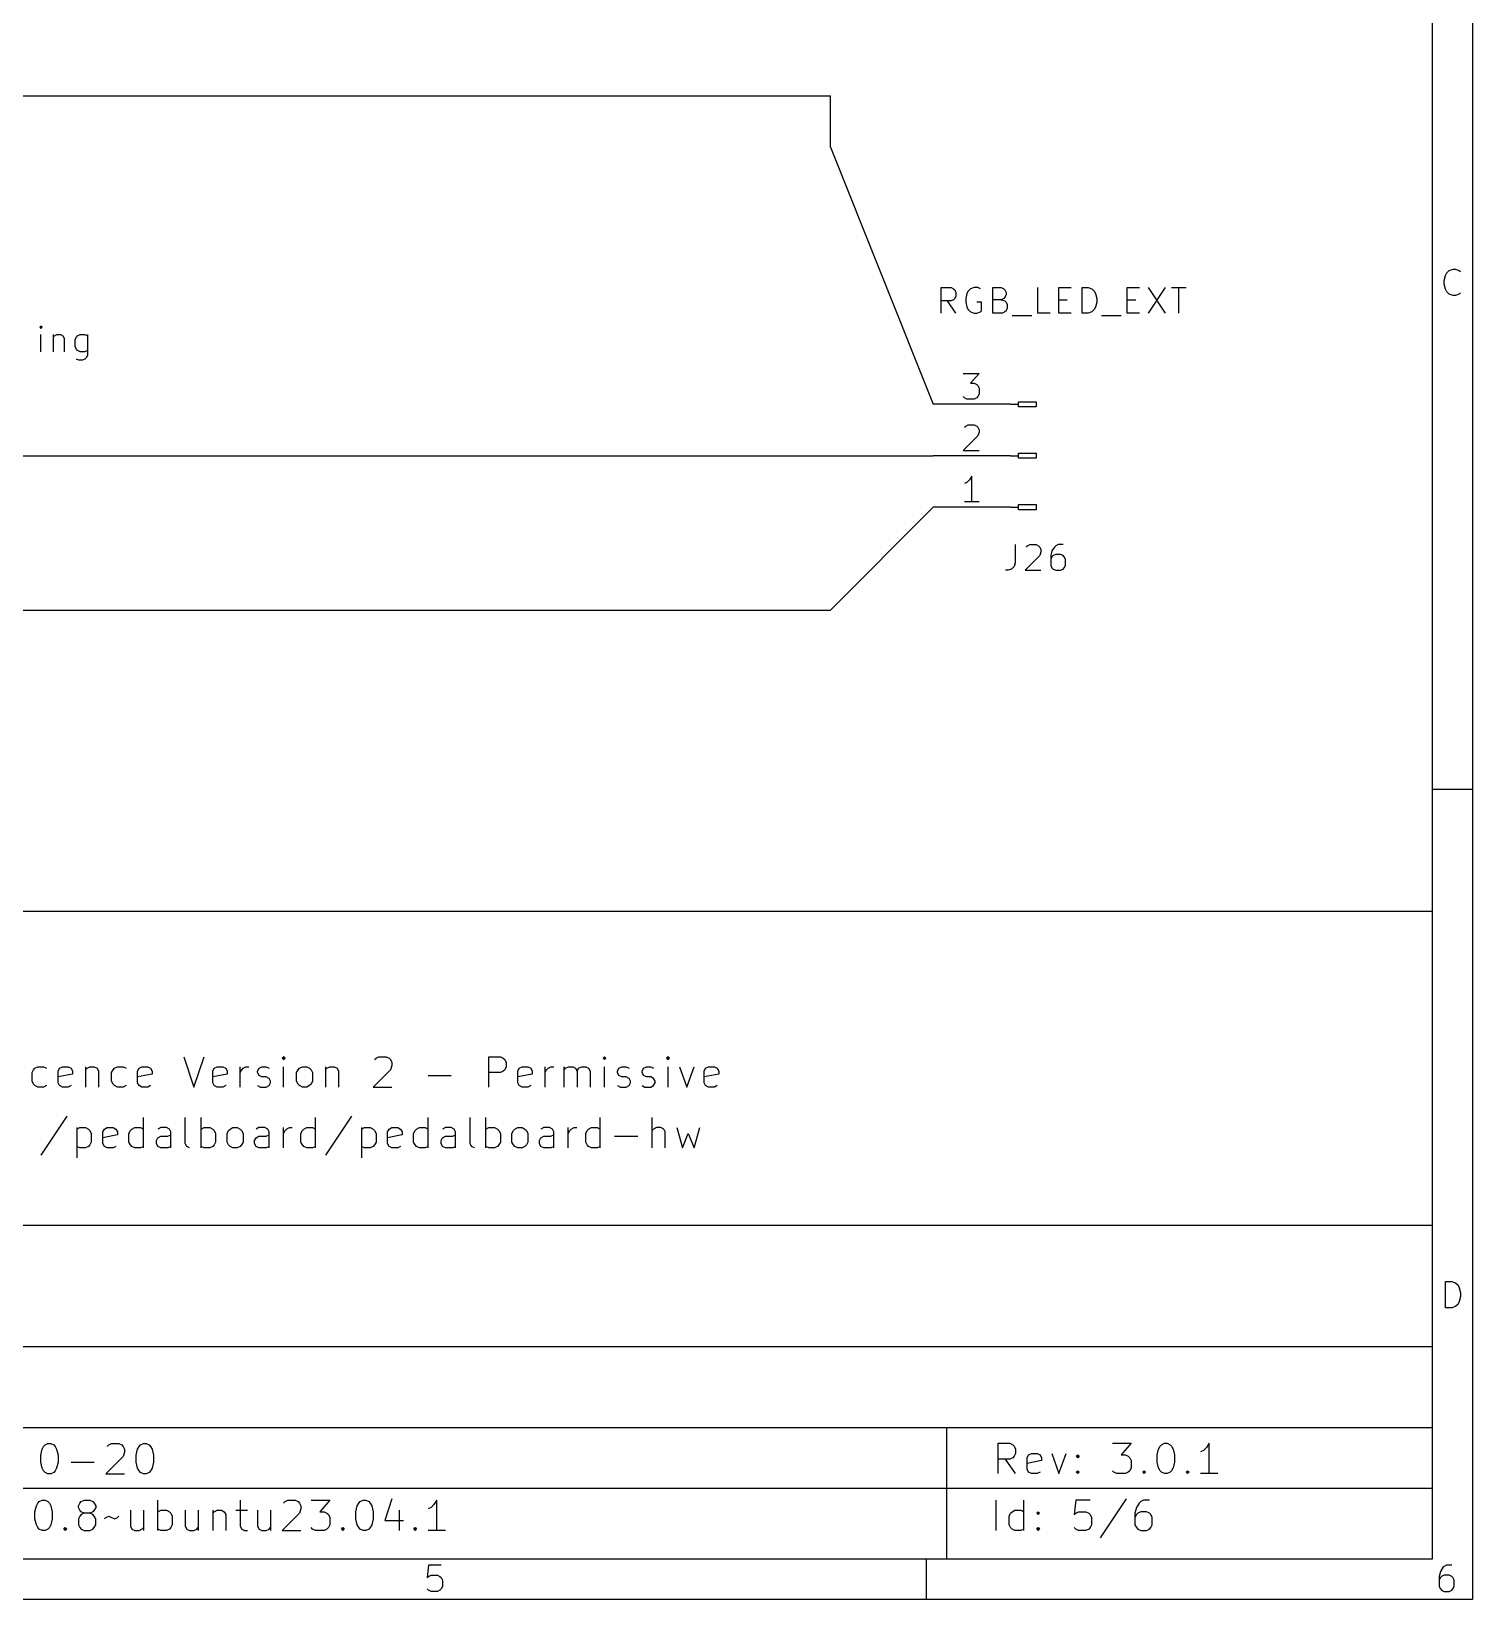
# Model space of a CAD drawing. Extents: x 0.4 to 11.3, y -7.9 to -0.4.
# Drawn here: x 8.495 to 11.299, y -7.874 to -4.825 of the extents above; entities that cross this region are included whole.
import ezdxf

# ---------------------------------------------------------------- set-up
doc = ezdxf.new("R2010")
doc.units = 0
doc.header["$MEASUREMENT"] = 0
for name, color, linetype in [('CYAN2', 4, 'CONTINUOUS'), ('GREEN3', 91, 'CONTINUOUS'), ('RED2', 1, 'CONTINUOUS'), ('RED3', 11, 'CONTINUOUS')]:
    doc.layers.add(name, color=color, linetype=linetype)

msp = doc.modelspace()

# ---------------------------------------------------------------- linework, layer by layer
at = {"layer": 'CYAN2', "linetype": 'CONTINUOUS'}
for p, q in [((10.2655, -5.3728), (10.2655, -5.3228)), ((10.2655, -5.3228), (10.2845, -5.3228)), ((10.2845, -5.3228), (10.2893, -5.32519)), ((10.2893, -5.32519), (10.2917, -5.32757)), ((10.2917, -5.32757), (10.294, -5.33233)), ((10.294, -5.33233), (10.294, -5.33947)), ((10.3155, -5.33471), (10.3131, -5.34423)), ((10.3179, -5.32995), (10.3155, -5.33471)), ((10.3226, -5.32519), (10.3179, -5.32995)), ((10.3298, -5.3228), (10.3226, -5.32519)), ((10.3369, -5.3228), (10.3298, -5.3228)), ((10.3417, -5.32519), (10.3369, -5.3228)), ((10.3655, -5.3728), (10.3655, -5.3228)), ((10.3655, -5.3228), (10.3821, -5.3228)), ((10.3821, -5.3228), (10.3869, -5.32519)), ((10.3869, -5.32519), (10.3893, -5.32757)), ((10.3893, -5.32757), (10.3917, -5.33233)), ((10.3917, -5.33233), (10.3917, -5.33709)), ((10.4536, -5.3728), (10.4536, -5.3228)), ((10.494, -5.3728), (10.494, -5.3228)), ((10.494, -5.3228), (10.5179, -5.3228)), ((10.5393, -5.3728), (10.5393, -5.3228)), ((10.5393, -5.3228), (10.5512, -5.3228)), ((10.5512, -5.3228), (10.5583, -5.32519)), ((10.5583, -5.32519), (10.5631, -5.32995)), ((10.5631, -5.32995), (10.5655, -5.33471)), ((10.5655, -5.33471), (10.5679, -5.34423)), ((10.6274, -5.3728), (10.6274, -5.3228)), ((10.6274, -5.3228), (10.6512, -5.3228)), ((10.6679, -5.3228), (10.7012, -5.3728)), ((10.7012, -5.3228), (10.6679, -5.3728)), ((10.7131, -5.3228), (10.7417, -5.3228)), ((10.7274, -5.3728), (10.7274, -5.3228)), ((10.2845, -5.349), (10.2655, -5.349)), ((10.294, -5.3728), (10.2774, -5.349)), ((10.2893, -5.34661), (10.2845, -5.349)), ((10.2917, -5.34423), (10.2893, -5.34661)), ((10.294, -5.33947), (10.2917, -5.34423)), ((10.3131, -5.34423), (10.3131, -5.35137)), ((10.3131, -5.35137), (10.3155, -5.3609)), ((10.3155, -5.3609), (10.3179, -5.36566)), ((10.3179, -5.36566), (10.3226, -5.37043)), ((10.344, -5.35137), (10.3345, -5.35137)), ((10.344, -5.36804), (10.344, -5.35137)), ((10.3821, -5.34661), (10.3655, -5.34661)), ((10.3869, -5.34423), (10.3821, -5.34661)), ((10.3821, -5.34661), (10.3893, -5.349)), ((10.3893, -5.34185), (10.3869, -5.34423)), ((10.3917, -5.33709), (10.3893, -5.34185)), ((10.3893, -5.349), (10.3917, -5.35137)), ((10.3917, -5.35137), (10.394, -5.35614)), ((10.394, -5.36328), (10.3917, -5.36804)), ((10.394, -5.35614), (10.394, -5.36328)), ((10.494, -5.34661), (10.5107, -5.34661)), ((10.5631, -5.36566), (10.5583, -5.37043)), ((10.5655, -5.3609), (10.5631, -5.36566)), ((10.5679, -5.35137), (10.5655, -5.3609)), ((10.5679, -5.34423), (10.5679, -5.35137)), ((10.6274, -5.34661), (10.644, -5.34661)), ((10.3226, -5.37043), (10.3298, -5.3728)), ((10.3298, -5.3728), (10.3345, -5.3728)), ((10.3345, -5.3728), (10.3417, -5.37043)), ((10.3417, -5.37043), (10.344, -5.36804)), ((10.3845, -5.3728), (10.3655, -5.3728)), ((10.3893, -5.37043), (10.3845, -5.3728)), ((10.3917, -5.36804), (10.3893, -5.37043)), ((10.4036, -5.37757), (10.4417, -5.37757)), ((10.4774, -5.3728), (10.4536, -5.3728)), ((10.5179, -5.3728), (10.494, -5.3728)), ((10.5512, -5.3728), (10.5393, -5.3728)), ((10.5583, -5.37043), (10.5512, -5.3728)), ((10.5774, -5.37757), (10.6155, -5.37757)), ((10.6512, -5.3728), (10.6274, -5.3728)), ((8.5139, -5.3978), (8.51152, -5.40019)), ((8.51152, -5.40019), (8.5139, -5.40257)), ((8.51628, -5.40019), (8.5139, -5.3978)), ((8.5139, -5.3978), (8.5139, -5.40257)), ((8.5139, -5.40257), (8.51628, -5.40019)), ((8.5139, -5.4478), (8.5139, -5.41447)), ((8.53771, -5.41447), (8.53771, -5.4478)), ((8.53771, -5.41923), (8.54009, -5.41685)), ((8.54009, -5.41685), (8.54485, -5.41447)), ((8.54485, -5.41447), (8.552, -5.41447)), ((8.552, -5.41447), (8.55676, -5.41685)), ((8.55676, -5.41685), (8.55914, -5.42161)), ((8.55914, -5.42161), (8.55914, -5.4478)), ((8.58057, -5.424), (8.58294, -5.41923)), ((8.58057, -5.43828), (8.58057, -5.424)), ((8.58294, -5.41923), (8.58533, -5.41685)), ((8.58533, -5.41685), (8.59009, -5.41447)), ((8.59009, -5.41447), (8.59961, -5.41447)), ((8.59961, -5.41447), (8.60437, -5.41685)), ((8.60437, -5.41447), (8.60437, -5.45495)), ((8.58294, -5.44304), (8.58057, -5.43828)), ((8.58533, -5.44543), (8.58294, -5.44304)), ((8.59009, -5.4478), (8.58533, -5.44543)), ((8.59961, -5.4478), (8.59009, -5.4478)), ((8.60437, -5.44543), (8.59961, -5.4478)), ((8.60437, -5.45495), (8.60199, -5.45971)), ((8.58771, -5.46447), (8.58294, -5.46209)), ((8.59485, -5.46447), (8.58771, -5.46447)), ((8.59961, -5.46209), (8.59485, -5.46447)), ((8.60199, -5.45971), (8.59961, -5.46209)), ((10.4095, -5.8228), (10.4095, -5.85852)), ((10.4333, -5.82519), (10.4381, -5.8228)), ((10.4381, -5.8228), (10.45, -5.8228)), ((10.45, -5.8228), (10.4548, -5.82519)), ((10.4929, -5.8228), (10.4881, -5.82519)), ((10.5024, -5.8228), (10.4929, -5.8228)), ((10.4571, -5.84423), (10.4286, -5.8728)), ((10.431, -5.82757), (10.4333, -5.82519)), ((10.4548, -5.82519), (10.4571, -5.82757)), ((10.4571, -5.82757), (10.4595, -5.83233)), ((10.4595, -5.83709), (10.4571, -5.84423)), ((10.4595, -5.83233), (10.4595, -5.83709)), ((10.4809, -5.83471), (10.4786, -5.84423)), ((10.4786, -5.84423), (10.4786, -5.86328)), ((10.4809, -5.84661), (10.4786, -5.85137)), ((10.4857, -5.82757), (10.4809, -5.83471)), ((10.4833, -5.84423), (10.4809, -5.84661)), ((10.4881, -5.84185), (10.4833, -5.84423)), ((10.4881, -5.82519), (10.4857, -5.82757)), ((10.4976, -5.84185), (10.4881, -5.84185)), ((10.5024, -5.84423), (10.4976, -5.84185)), ((10.5048, -5.84661), (10.5024, -5.84423)), ((10.5071, -5.85137), (10.5048, -5.84661)), ((10.5071, -5.86328), (10.5071, -5.85137)), ((10.3952, -5.8728), (10.3905, -5.8728)), ((10.4024, -5.87043), (10.3952, -5.8728)), ((10.4071, -5.86566), (10.4024, -5.87043)), ((10.4095, -5.85852), (10.4071, -5.86566)), ((10.4286, -5.8728), (10.4595, -5.8728)), ((10.4786, -5.86328), (10.4809, -5.86804)), ((10.4809, -5.86804), (10.4833, -5.87043)), ((10.4833, -5.87043), (10.4881, -5.8728)), ((10.4881, -5.8728), (10.4976, -5.8728)), ((10.4976, -5.8728), (10.5024, -5.87043)), ((10.5024, -5.87043), (10.5048, -5.86804)), ((10.5048, -5.86804), (10.5071, -5.86328))]:
    msp.add_line(p, q, dxfattribs=at)
at = {"layer": 'GREEN3', "linetype": 'CONTINUOUS'}
for p, q in [((8.15, -4.95), (10.05, -4.95)), ((10.05, -5.05), (10.05, -4.95)), ((10.05, -5.05), (10.25, -5.55)), ((8.05, -5.65), (10.25, -5.65)), ((10.05, -5.95), (10.25, -5.75)), ((8.15, -5.95), (10.05, -5.95))]:
    msp.add_line(p, q, dxfattribs=at)
at = {"layer": 'RED2', "linetype": 'CONTINUOUS'}
for p, q in [((11.2993, -0.3937), (11.2993, -7.8743)), ((11.2206, -0.47244), (11.2206, -7.79556)), ((11.2441, -5.30909), (11.2465, -5.29934)), ((11.2465, -5.29934), (11.249, -5.29446)), ((11.249, -5.29446), (11.2538, -5.28959)), ((11.2538, -5.28959), (11.2611, -5.28715)), ((11.2611, -5.28715), (11.266, -5.28715)), ((11.266, -5.28715), (11.2733, -5.28959)), ((11.2733, -5.28959), (11.2758, -5.29203)), ((11.2441, -5.3164), (11.2441, -5.30909)), ((11.2465, -5.32615), (11.2441, -5.3164)), ((11.249, -5.33102), (11.2465, -5.32615)), ((11.2538, -5.3359), (11.249, -5.33102)), ((11.2611, -5.33833), (11.2538, -5.3359)), ((11.2733, -5.3359), (11.266, -5.33833)), ((11.2758, -5.33346), (11.2733, -5.3359)), ((11.266, -5.33833), (11.2611, -5.33833)), ((10.4, -5.55), (10.25, -5.55)), ((10.4, -5.55), (10.416, -5.55)), ((10.416, -5.555), (10.416, -5.545)), ((10.416, -5.545), (10.45, -5.545)), ((10.45, -5.545), (10.45, -5.555)), ((10.45, -5.555), (10.416, -5.555)), ((10.4, -5.65), (10.25, -5.65)), ((10.4, -5.65), (10.416, -5.65)), ((10.416, -5.655), (10.416, -5.645)), ((10.416, -5.645), (10.45, -5.645)), ((10.45, -5.655), (10.416, -5.655)), ((10.45, -5.645), (10.45, -5.655)), ((10.4, -5.75), (10.25, -5.75)), ((10.4, -5.75), (10.416, -5.75)), ((10.416, -5.755), (10.416, -5.745)), ((10.416, -5.745), (10.45, -5.745)), ((10.45, -5.755), (10.416, -5.755)), ((10.45, -5.745), (10.45, -5.755)), ((11.2993, -6.29921), (11.2206, -6.29921)), ((6.96859, -6.53572), (11.2206, -6.53572)), ((11.2206, -6.53572), (11.2206, -7.79556)), ((8.79192, -6.81863), (8.81161, -6.87769)), ((8.81161, -6.87769), (8.83129, -6.81863)), ((8.98596, -6.81863), (8.98315, -6.82144)), ((8.98315, -6.82144), (8.98596, -6.82426)), ((8.98877, -6.82144), (8.98596, -6.81863)), ((8.98596, -6.81863), (8.98596, -6.82426)), ((8.98596, -6.82426), (8.98877, -6.82144)), ((9.16313, -6.82426), (9.16594, -6.82144)), ((9.16594, -6.82144), (9.17156, -6.81863)), ((9.17156, -6.81863), (9.18562, -6.81863)), ((9.18562, -6.81863), (9.19125, -6.82144)), ((9.19125, -6.82144), (9.19406, -6.82426)), ((9.19406, -6.82426), (9.19687, -6.82988)), ((9.19687, -6.82988), (9.19687, -6.83551)), ((9.38529, -6.87769), (9.38529, -6.81863)), ((9.38529, -6.81863), (9.40778, -6.81863)), ((9.40778, -6.81863), (9.41341, -6.82144)), ((9.41341, -6.82144), (9.41622, -6.82426)), ((9.41622, -6.82426), (9.41903, -6.82988)), ((9.41903, -6.82988), (9.41903, -6.83832)), ((9.61026, -6.81863), (9.60745, -6.82144)), ((9.60745, -6.82144), (9.61026, -6.82426)), ((9.61307, -6.82144), (9.61026, -6.81863)), ((9.61026, -6.81863), (9.61026, -6.82426)), ((9.61026, -6.82426), (9.61307, -6.82144)), ((9.734, -6.81863), (9.73119, -6.82144)), ((9.73119, -6.82144), (9.734, -6.82426)), ((9.73681, -6.82144), (9.734, -6.81863)), ((9.734, -6.81863), (9.734, -6.82426)), ((9.734, -6.82426), (9.73681, -6.82144)), ((8.49665, -6.84957), (8.49946, -6.84394)), ((8.49665, -6.86644), (8.49665, -6.84957)), ((8.49946, -6.84394), (8.50227, -6.84113)), ((8.50227, -6.84113), (8.5079, -6.83832)), ((8.5079, -6.83832), (8.51915, -6.83832)), ((8.51915, -6.83832), (8.52477, -6.84113)), ((8.54727, -6.84676), (8.55008, -6.84113)), ((8.54727, -6.86925), (8.54727, -6.84676)), ((8.57539, -6.85238), (8.54727, -6.858)), ((8.55008, -6.84113), (8.5557, -6.83832)), ((8.5557, -6.83832), (8.56695, -6.83832)), ((8.56695, -6.83832), (8.57257, -6.84113)), ((8.57257, -6.84113), (8.57539, -6.84676)), ((8.57539, -6.84676), (8.57539, -6.85238)), ((8.6007, -6.83832), (8.6007, -6.87769)), ((8.6007, -6.84394), (8.60351, -6.84113)), ((8.60351, -6.84113), (8.60913, -6.83832)), ((8.60913, -6.83832), (8.61757, -6.83832)), ((8.61757, -6.83832), (8.62319, -6.84113)), ((8.62319, -6.84113), (8.62601, -6.84676)), ((8.62601, -6.84676), (8.62601, -6.87769)), ((8.65131, -6.84957), (8.65413, -6.84394)), ((8.65131, -6.86644), (8.65131, -6.84957)), ((8.65413, -6.84394), (8.65694, -6.84113)), ((8.65694, -6.84113), (8.66256, -6.83832)), ((8.66256, -6.83832), (8.67381, -6.83832)), ((8.67381, -6.83832), (8.67944, -6.84113)), ((8.70193, -6.84676), (8.70474, -6.84113)), ((8.70193, -6.86925), (8.70193, -6.84676)), ((8.73006, -6.85238), (8.70193, -6.858)), ((8.70474, -6.84113), (8.71037, -6.83832)), ((8.71037, -6.83832), (8.72162, -6.83832)), ((8.72162, -6.83832), (8.72724, -6.84113)), ((8.72724, -6.84113), (8.73006, -6.84676)), ((8.73006, -6.84676), (8.73006, -6.85238)), ((8.84817, -6.84676), (8.85098, -6.84113)), ((8.84817, -6.86925), (8.84817, -6.84676)), ((8.87629, -6.85238), (8.84817, -6.858)), ((8.85098, -6.84113), (8.8566, -6.83832)), ((8.8566, -6.83832), (8.86785, -6.83832)), ((8.86785, -6.83832), (8.87347, -6.84113)), ((8.87347, -6.84113), (8.87629, -6.84676)), ((8.87629, -6.84676), (8.87629, -6.85238)), ((8.90159, -6.87769), (8.90159, -6.83832)), ((8.90159, -6.84957), (8.90441, -6.84394)), ((8.90441, -6.84394), (8.90722, -6.84113)), ((8.90722, -6.84113), (8.91284, -6.83832)), ((8.91284, -6.83832), (8.91847, -6.83832)), ((8.93534, -6.84676), (8.93815, -6.84113)), ((8.93534, -6.84957), (8.93534, -6.84676)), ((8.93815, -6.85519), (8.93534, -6.84957)), ((8.93815, -6.84113), (8.94378, -6.83832)), ((8.94378, -6.858), (8.93815, -6.85519)), ((8.94378, -6.83832), (8.95221, -6.83832)), ((8.95221, -6.858), (8.94378, -6.858)), ((8.95221, -6.83832), (8.95784, -6.84113)), ((8.95784, -6.86081), (8.95221, -6.858)), ((8.96065, -6.86644), (8.95784, -6.86081)), ((8.98596, -6.87769), (8.98596, -6.83832)), ((9.01127, -6.84957), (9.01408, -6.84394)), ((9.01127, -6.86644), (9.01127, -6.84957)), ((9.01408, -6.84394), (9.01689, -6.84113)), ((9.01689, -6.84113), (9.02252, -6.83832)), ((9.02252, -6.83832), (9.03096, -6.83832)), ((9.03096, -6.83832), (9.03658, -6.84113)), ((9.03658, -6.84113), (9.03939, -6.84394)), ((9.03939, -6.84394), (9.0422, -6.84957)), ((9.0422, -6.84957), (9.0422, -6.86644)), ((9.06751, -6.83832), (9.06751, -6.87769)), ((9.06751, -6.84394), (9.07032, -6.84113)), ((9.07032, -6.84113), (9.07595, -6.83832)), ((9.07595, -6.83832), (9.08439, -6.83832)), ((9.08439, -6.83832), (9.09001, -6.84113)), ((9.09001, -6.84113), (9.09282, -6.84676)), ((9.09282, -6.84676), (9.09282, -6.87769)), ((9.19406, -6.84394), (9.16031, -6.87769)), ((9.19687, -6.83551), (9.19406, -6.84394)), ((9.26718, -6.85519), (9.31217, -6.85519)), ((9.40778, -6.84957), (9.38529, -6.84957)), ((9.41341, -6.84676), (9.40778, -6.84957)), ((9.41622, -6.84394), (9.41341, -6.84676)), ((9.41903, -6.83832), (9.41622, -6.84394)), ((9.44153, -6.84676), (9.44434, -6.84113)), ((9.44153, -6.86925), (9.44153, -6.84676)), ((9.46965, -6.85238), (9.44153, -6.858)), ((9.44434, -6.84113), (9.44997, -6.83832)), ((9.44997, -6.83832), (9.46122, -6.83832)), ((9.46122, -6.83832), (9.46684, -6.84113)), ((9.46684, -6.84113), (9.46965, -6.84676)), ((9.46965, -6.84676), (9.46965, -6.85238)), ((9.49496, -6.87769), (9.49496, -6.83832)), ((9.49496, -6.84957), (9.49777, -6.84394)), ((9.49777, -6.84394), (9.50059, -6.84113)), ((9.50059, -6.84113), (9.50621, -6.83832)), ((9.50621, -6.83832), (9.51183, -6.83832)), ((9.53152, -6.87769), (9.53152, -6.83832)), ((9.53152, -6.84394), (9.53433, -6.84113)), ((9.53433, -6.84113), (9.53996, -6.83832)), ((9.53996, -6.83832), (9.54839, -6.83832)), ((9.54839, -6.83832), (9.55402, -6.84113)), ((9.55402, -6.84113), (9.55683, -6.84676)), ((9.55683, -6.84676), (9.55964, -6.84113)), ((9.55683, -6.84676), (9.55683, -6.87769)), ((9.55964, -6.84113), (9.56526, -6.83832)), ((9.56526, -6.83832), (9.5737, -6.83832)), ((9.5737, -6.83832), (9.57933, -6.84113)), ((9.57933, -6.84113), (9.58214, -6.84676)), ((9.58214, -6.84676), (9.58214, -6.87769)), ((9.61026, -6.87769), (9.61026, -6.83832)), ((9.63557, -6.84676), (9.63838, -6.84113)), ((9.63557, -6.84957), (9.63557, -6.84676)), ((9.63838, -6.85519), (9.63557, -6.84957)), ((9.63838, -6.84113), (9.64401, -6.83832)), ((9.64401, -6.858), (9.63838, -6.85519)), ((9.64401, -6.83832), (9.65244, -6.83832)), ((9.65244, -6.858), (9.64401, -6.858)), ((9.65244, -6.83832), (9.65807, -6.84113)), ((9.65807, -6.86081), (9.65244, -6.858)), ((9.66088, -6.86644), (9.65807, -6.86081)), ((9.68338, -6.84676), (9.68619, -6.84113)), ((9.68338, -6.84957), (9.68338, -6.84676)), ((9.68619, -6.85519), (9.68338, -6.84957)), ((9.68619, -6.84113), (9.69181, -6.83832)), ((9.69181, -6.858), (9.68619, -6.85519)), ((9.69181, -6.83832), (9.70025, -6.83832)), ((9.70025, -6.858), (9.69181, -6.858)), ((9.70025, -6.83832), (9.70587, -6.84113)), ((9.70587, -6.86081), (9.70025, -6.858)), ((9.70869, -6.86644), (9.70587, -6.86081)), ((9.734, -6.87769), (9.734, -6.83832)), ((9.75649, -6.83832), (9.77056, -6.87769)), ((9.77056, -6.87769), (9.78461, -6.83832)), ((9.8043, -6.84676), (9.80711, -6.84113)), ((9.8043, -6.86925), (9.8043, -6.84676)), ((9.83243, -6.85238), (9.8043, -6.858)), ((9.80711, -6.84113), (9.81274, -6.83832)), ((9.81274, -6.83832), (9.82399, -6.83832)), ((9.82399, -6.83832), (9.82961, -6.84113)), ((9.82961, -6.84113), (9.83243, -6.84676)), ((9.83243, -6.84676), (9.83243, -6.85238)), ((8.49946, -6.87206), (8.49665, -6.86644)), ((8.50227, -6.87488), (8.49946, -6.87206)), ((8.5079, -6.87769), (8.50227, -6.87488)), ((8.51915, -6.87769), (8.5079, -6.87769)), ((8.52477, -6.87488), (8.51915, -6.87769)), ((8.55008, -6.87488), (8.54727, -6.86925)), ((8.5557, -6.87769), (8.55008, -6.87488)), ((8.56695, -6.87769), (8.5557, -6.87769)), ((8.57257, -6.87488), (8.56695, -6.87769)), ((8.65413, -6.87206), (8.65131, -6.86644)), ((8.65694, -6.87488), (8.65413, -6.87206)), ((8.66256, -6.87769), (8.65694, -6.87488)), ((8.67381, -6.87769), (8.66256, -6.87769)), ((8.67944, -6.87488), (8.67381, -6.87769)), ((8.70474, -6.87488), (8.70193, -6.86925)), ((8.71037, -6.87769), (8.70474, -6.87488)), ((8.72162, -6.87769), (8.71037, -6.87769)), ((8.72724, -6.87488), (8.72162, -6.87769)), ((8.85098, -6.87488), (8.84817, -6.86925)), ((8.8566, -6.87769), (8.85098, -6.87488)), ((8.86785, -6.87769), (8.8566, -6.87769)), ((8.87347, -6.87488), (8.86785, -6.87769)), ((8.93534, -6.87488), (8.94096, -6.87769)), ((8.94096, -6.87769), (8.95221, -6.87769)), ((8.95221, -6.87769), (8.95784, -6.87488)), ((8.95784, -6.87488), (8.96065, -6.86925)), ((8.96065, -6.86925), (8.96065, -6.86644)), ((9.01408, -6.87206), (9.01127, -6.86644)), ((9.01689, -6.87488), (9.01408, -6.87206)), ((9.02252, -6.87769), (9.01689, -6.87488)), ((9.03096, -6.87769), (9.02252, -6.87769)), ((9.03658, -6.87488), (9.03096, -6.87769)), ((9.03939, -6.87206), (9.03658, -6.87488)), ((9.0422, -6.86644), (9.03939, -6.87206)), ((9.16031, -6.87769), (9.19687, -6.87769)), ((9.44434, -6.87488), (9.44153, -6.86925)), ((9.44997, -6.87769), (9.44434, -6.87488)), ((9.46122, -6.87769), (9.44997, -6.87769)), ((9.46684, -6.87488), (9.46122, -6.87769)), ((9.63557, -6.87488), (9.64119, -6.87769)), ((9.64119, -6.87769), (9.65244, -6.87769)), ((9.65244, -6.87769), (9.65807, -6.87488)), ((9.65807, -6.87488), (9.66088, -6.86925)), ((9.66088, -6.86925), (9.66088, -6.86644)), ((9.68338, -6.87488), (9.689, -6.87769)), ((9.689, -6.87769), (9.70025, -6.87769)), ((9.70025, -6.87769), (9.70587, -6.87488)), ((9.70587, -6.87488), (9.70869, -6.86925)), ((9.70869, -6.86925), (9.70869, -6.86644)), ((9.80711, -6.87488), (9.8043, -6.86925)), ((9.81274, -6.87769), (9.80711, -6.87488)), ((9.82399, -6.87769), (9.81274, -6.87769)), ((9.82961, -6.87488), (9.82399, -6.87769)), ((8.56413, -6.93393), (8.51351, -7.00986)), ((8.71317, -6.9958), (8.71317, -6.93674)), ((8.79472, -6.98736), (8.79472, -6.93674)), ((8.82565, -6.9958), (8.82565, -6.93674)), ((9.04781, -6.9958), (9.04781, -6.93674)), ((9.11811, -6.93393), (9.06749, -7.00986)), ((9.26715, -6.9958), (9.26715, -6.93674)), ((9.3487, -6.98736), (9.3487, -6.93674)), ((9.37963, -6.9958), (9.37963, -6.93674)), ((9.60179, -6.9958), (9.60179, -6.93674)), ((9.70302, -6.9958), (9.70302, -6.93674)), ((8.58381, -6.95643), (8.58381, -7.01548)), ((8.58381, -6.95924), (8.58944, -6.95643)), ((8.58944, -6.95643), (8.60069, -6.95643)), ((8.60069, -6.95643), (8.60631, -6.95924)), ((8.60631, -6.95924), (8.60912, -6.96205)), ((8.60912, -6.96205), (8.61193, -6.96768)), ((8.61193, -6.96768), (8.61193, -6.98455)), ((8.63443, -6.96487), (8.63724, -6.95924)), ((8.63443, -6.98736), (8.63443, -6.96487)), ((8.66255, -6.97049), (8.63443, -6.97611)), ((8.63724, -6.95924), (8.64287, -6.95643)), ((8.64287, -6.95643), (8.65411, -6.95643)), ((8.65411, -6.95643), (8.65974, -6.95924)), ((8.65974, -6.95924), (8.66255, -6.96487)), ((8.66255, -6.96487), (8.66255, -6.97049)), ((8.68505, -6.96768), (8.68786, -6.96205)), ((8.68505, -6.98455), (8.68505, -6.96768)), ((8.68786, -6.96205), (8.69067, -6.95924)), ((8.69067, -6.95924), (8.6963, -6.95643)), ((8.6963, -6.95643), (8.70754, -6.95643)), ((8.70754, -6.95643), (8.71317, -6.95924)), ((8.73848, -6.98174), (8.74129, -6.97611)), ((8.73848, -6.98736), (8.73848, -6.98174)), ((8.74691, -6.95643), (8.74129, -6.95924)), ((8.74129, -6.97611), (8.74691, -6.9733)), ((8.75816, -6.95643), (8.74691, -6.95643)), ((8.74691, -6.9733), (8.76097, -6.9733)), ((8.76378, -6.95924), (8.75816, -6.95643)), ((8.76097, -6.9733), (8.7666, -6.97049)), ((8.7666, -6.96487), (8.76378, -6.95924)), ((8.7666, -6.9958), (8.7666, -6.96487)), ((8.82565, -6.95924), (8.83128, -6.95643)), ((8.83128, -6.95643), (8.84252, -6.95643)), ((8.84252, -6.95643), (8.84815, -6.95924)), ((8.84815, -6.95924), (8.85096, -6.96205)), ((8.85096, -6.96205), (8.85377, -6.96768)), ((8.85377, -6.96768), (8.85377, -6.98455)), ((8.87627, -6.96768), (8.87908, -6.96205)), ((8.87627, -6.98455), (8.87627, -6.96768)), ((8.87908, -6.96205), (8.88189, -6.95924)), ((8.88189, -6.95924), (8.88752, -6.95643)), ((8.88752, -6.95643), (8.89595, -6.95643)), ((8.89595, -6.95643), (8.90157, -6.95924)), ((8.90157, -6.95924), (8.90439, -6.96205)), ((8.90439, -6.96205), (8.9072, -6.96768)), ((8.9072, -6.96768), (8.9072, -6.98455)), ((8.9297, -6.98174), (8.93251, -6.97611)), ((8.9297, -6.98736), (8.9297, -6.98174)), ((8.93813, -6.95643), (8.93251, -6.95924)), ((8.93251, -6.97611), (8.93813, -6.9733)), ((8.94938, -6.95643), (8.93813, -6.95643)), ((8.93813, -6.9733), (8.95219, -6.9733)), ((8.955, -6.95924), (8.94938, -6.95643)), ((8.95219, -6.9733), (8.95782, -6.97049)), ((8.95782, -6.96487), (8.955, -6.95924)), ((8.95782, -6.9958), (8.95782, -6.96487)), ((8.98594, -6.9958), (8.98594, -6.95643)), ((8.98594, -6.96768), (8.98875, -6.96205)), ((8.98875, -6.96205), (8.99156, -6.95924)), ((8.99156, -6.95924), (8.99719, -6.95643)), ((8.99719, -6.95643), (9.00281, -6.95643)), ((9.01969, -6.96768), (9.0225, -6.96205)), ((9.01969, -6.98455), (9.01969, -6.96768)), ((9.0225, -6.96205), (9.02531, -6.95924)), ((9.02531, -6.95924), (9.03093, -6.95643)), ((9.03093, -6.95643), (9.04218, -6.95643)), ((9.04218, -6.95643), (9.04781, -6.95924)), ((9.13779, -6.95643), (9.13779, -7.01548)), ((9.13779, -6.95924), (9.14342, -6.95643)), ((9.14342, -6.95643), (9.15467, -6.95643)), ((9.15467, -6.95643), (9.16029, -6.95924)), ((9.16029, -6.95924), (9.1631, -6.96205)), ((9.1631, -6.96205), (9.16591, -6.96768)), ((9.16591, -6.96768), (9.16591, -6.98455)), ((9.18841, -6.96487), (9.19122, -6.95924)), ((9.18841, -6.98736), (9.18841, -6.96487)), ((9.21653, -6.97049), (9.18841, -6.97611)), ((9.19122, -6.95924), (9.19685, -6.95643)), ((9.19685, -6.95643), (9.20809, -6.95643)), ((9.20809, -6.95643), (9.21372, -6.95924)), ((9.21372, -6.95924), (9.21653, -6.96487)), ((9.21653, -6.96487), (9.21653, -6.97049)), ((9.23903, -6.96768), (9.24184, -6.96205)), ((9.23903, -6.98455), (9.23903, -6.96768)), ((9.24184, -6.96205), (9.24465, -6.95924)), ((9.24465, -6.95924), (9.25028, -6.95643)), ((9.25028, -6.95643), (9.26152, -6.95643)), ((9.26152, -6.95643), (9.26715, -6.95924)), ((9.29246, -6.98174), (9.29527, -6.97611)), ((9.29246, -6.98736), (9.29246, -6.98174)), ((9.30089, -6.95643), (9.29527, -6.95924)), ((9.29527, -6.97611), (9.30089, -6.9733)), ((9.31214, -6.95643), (9.30089, -6.95643)), ((9.30089, -6.9733), (9.31495, -6.9733)), ((9.31776, -6.95924), (9.31214, -6.95643)), ((9.31495, -6.9733), (9.32058, -6.97049)), ((9.32058, -6.96487), (9.31776, -6.95924)), ((9.32058, -6.9958), (9.32058, -6.96487)), ((9.37963, -6.95924), (9.38526, -6.95643)), ((9.38526, -6.95643), (9.3965, -6.95643)), ((9.3965, -6.95643), (9.40213, -6.95924)), ((9.40213, -6.95924), (9.40494, -6.96205)), ((9.40494, -6.96205), (9.40775, -6.96768)), ((9.40775, -6.96768), (9.40775, -6.98455)), ((9.43025, -6.96768), (9.43306, -6.96205)), ((9.43025, -6.98455), (9.43025, -6.96768)), ((9.43306, -6.96205), (9.43587, -6.95924)), ((9.43587, -6.95924), (9.4415, -6.95643)), ((9.4415, -6.95643), (9.44993, -6.95643)), ((9.44993, -6.95643), (9.45556, -6.95924)), ((9.45556, -6.95924), (9.45837, -6.96205)), ((9.45837, -6.96205), (9.46118, -6.96768)), ((9.46118, -6.96768), (9.46118, -6.98455)), ((9.48368, -6.98174), (9.48649, -6.97611)), ((9.48368, -6.98736), (9.48368, -6.98174)), ((9.49211, -6.95643), (9.48649, -6.95924)), ((9.48649, -6.97611), (9.49211, -6.9733)), ((9.50336, -6.95643), (9.49211, -6.95643)), ((9.49211, -6.9733), (9.50617, -6.9733)), ((9.50898, -6.95924), (9.50336, -6.95643)), ((9.50617, -6.9733), (9.5118, -6.97049)), ((9.5118, -6.96487), (9.50898, -6.95924)), ((9.5118, -6.9958), (9.5118, -6.96487)), ((9.53992, -6.9958), (9.53992, -6.95643)), ((9.53992, -6.96768), (9.54273, -6.96205)), ((9.54273, -6.96205), (9.54554, -6.95924)), ((9.54554, -6.95924), (9.55117, -6.95643)), ((9.55117, -6.95643), (9.55679, -6.95643)), ((9.57367, -6.96768), (9.57648, -6.96205)), ((9.57367, -6.98455), (9.57367, -6.96768)), ((9.57648, -6.96205), (9.57929, -6.95924)), ((9.57929, -6.95924), (9.58491, -6.95643)), ((9.58491, -6.95643), (9.59616, -6.95643)), ((9.59616, -6.95643), (9.60179, -6.95924)), ((9.62991, -6.9733), (9.6749, -6.9733)), ((9.70583, -6.95924), (9.70302, -6.96205)), ((9.71146, -6.95643), (9.70583, -6.95924)), ((9.71989, -6.95643), (9.71146, -6.95643)), ((9.72552, -6.95924), (9.71989, -6.95643)), ((9.72833, -6.96487), (9.72552, -6.95924)), ((9.72833, -6.9958), (9.72833, -6.96487)), ((9.75082, -6.95643), (9.76207, -6.9958)), ((9.76207, -6.9958), (9.77332, -6.96768)), ((9.77332, -6.96768), (9.78457, -6.9958)), ((9.78457, -6.9958), (9.79582, -6.95643)), ((8.58944, -6.9958), (8.58381, -6.99299)), ((8.60069, -6.9958), (8.58944, -6.9958)), ((8.60631, -6.99299), (8.60069, -6.9958)), ((8.60912, -6.99017), (8.60631, -6.99299)), ((8.61193, -6.98455), (8.60912, -6.99017)), ((8.63724, -6.99299), (8.63443, -6.98736)), ((8.64287, -6.9958), (8.63724, -6.99299)), ((8.65411, -6.9958), (8.64287, -6.9958)), ((8.65974, -6.99299), (8.65411, -6.9958)), ((8.68786, -6.99017), (8.68505, -6.98455)), ((8.69067, -6.99299), (8.68786, -6.99017)), ((8.6963, -6.9958), (8.69067, -6.99299)), ((8.70754, -6.9958), (8.6963, -6.9958)), ((8.71317, -6.99299), (8.70754, -6.9958)), ((8.74129, -6.99299), (8.73848, -6.98736)), ((8.74691, -6.9958), (8.74129, -6.99299)), ((8.76097, -6.9958), (8.74691, -6.9958)), ((8.7666, -6.99299), (8.76097, -6.9958)), ((8.79753, -6.99299), (8.79472, -6.98736)), ((8.80315, -6.9958), (8.79753, -6.99299)), ((8.83128, -6.9958), (8.82565, -6.99299)), ((8.84252, -6.9958), (8.83128, -6.9958)), ((8.84815, -6.99299), (8.84252, -6.9958)), ((8.85096, -6.99017), (8.84815, -6.99299)), ((8.85377, -6.98455), (8.85096, -6.99017)), ((8.87908, -6.99017), (8.87627, -6.98455)), ((8.88189, -6.99299), (8.87908, -6.99017)), ((8.88752, -6.9958), (8.88189, -6.99299)), ((8.89595, -6.9958), (8.88752, -6.9958)), ((8.90157, -6.99299), (8.89595, -6.9958)), ((8.90439, -6.99017), (8.90157, -6.99299)), ((8.9072, -6.98455), (8.90439, -6.99017)), ((8.93251, -6.99299), (8.9297, -6.98736)), ((8.93813, -6.9958), (8.93251, -6.99299)), ((8.95219, -6.9958), (8.93813, -6.9958)), ((8.95782, -6.99299), (8.95219, -6.9958)), ((9.0225, -6.99017), (9.01969, -6.98455)), ((9.02531, -6.99299), (9.0225, -6.99017)), ((9.03093, -6.9958), (9.02531, -6.99299)), ((9.04218, -6.9958), (9.03093, -6.9958)), ((9.04781, -6.99299), (9.04218, -6.9958)), ((9.14342, -6.9958), (9.13779, -6.99299)), ((9.15467, -6.9958), (9.14342, -6.9958)), ((9.16029, -6.99299), (9.15467, -6.9958)), ((9.1631, -6.99017), (9.16029, -6.99299)), ((9.16591, -6.98455), (9.1631, -6.99017)), ((9.19122, -6.99299), (9.18841, -6.98736)), ((9.19685, -6.9958), (9.19122, -6.99299)), ((9.20809, -6.9958), (9.19685, -6.9958)), ((9.21372, -6.99299), (9.20809, -6.9958)), ((9.24184, -6.99017), (9.23903, -6.98455)), ((9.24465, -6.99299), (9.24184, -6.99017)), ((9.25028, -6.9958), (9.24465, -6.99299)), ((9.26152, -6.9958), (9.25028, -6.9958)), ((9.26715, -6.99299), (9.26152, -6.9958)), ((9.29527, -6.99299), (9.29246, -6.98736)), ((9.30089, -6.9958), (9.29527, -6.99299)), ((9.31495, -6.9958), (9.30089, -6.9958)), ((9.32058, -6.99299), (9.31495, -6.9958)), ((9.35151, -6.99299), (9.3487, -6.98736)), ((9.35713, -6.9958), (9.35151, -6.99299)), ((9.38526, -6.9958), (9.37963, -6.99299)), ((9.3965, -6.9958), (9.38526, -6.9958)), ((9.40213, -6.99299), (9.3965, -6.9958)), ((9.40494, -6.99017), (9.40213, -6.99299)), ((9.40775, -6.98455), (9.40494, -6.99017)), ((9.43306, -6.99017), (9.43025, -6.98455)), ((9.43587, -6.99299), (9.43306, -6.99017)), ((9.4415, -6.9958), (9.43587, -6.99299)), ((9.44993, -6.9958), (9.4415, -6.9958)), ((9.45556, -6.99299), (9.44993, -6.9958)), ((9.45837, -6.99017), (9.45556, -6.99299)), ((9.46118, -6.98455), (9.45837, -6.99017)), ((9.48649, -6.99299), (9.48368, -6.98736)), ((9.49211, -6.9958), (9.48649, -6.99299)), ((9.50617, -6.9958), (9.49211, -6.9958)), ((9.5118, -6.99299), (9.50617, -6.9958)), ((9.57648, -6.99017), (9.57367, -6.98455)), ((9.57929, -6.99299), (9.57648, -6.99017)), ((9.58491, -6.9958), (9.57929, -6.99299)), ((9.59616, -6.9958), (9.58491, -6.9958)), ((9.60179, -6.99299), (9.59616, -6.9958)), ((6.96859, -7.14595), (11.2206, -7.14595)), ((11.2465, -7.30684), (11.2465, -7.25566)), ((11.2465, -7.25566), (11.2587, -7.25566)), ((11.2587, -7.25566), (11.266, -7.25809)), ((11.266, -7.25809), (11.2709, -7.26297)), ((11.2709, -7.26297), (11.2733, -7.26784)), ((11.2733, -7.26784), (11.2758, -7.27759)), ((11.2758, -7.2849), (11.2733, -7.29465)), ((11.2758, -7.27759), (11.2758, -7.2849)), ((11.2587, -7.30684), (11.2465, -7.30684)), ((11.266, -7.3044), (11.2587, -7.30684)), ((11.2709, -7.29952), (11.266, -7.3044)), ((11.2733, -7.29465), (11.2709, -7.29952)), ((6.96859, -7.38217), (11.2206, -7.38217)), ((6.96859, -7.53965), (11.2206, -7.53965)), ((10.2757, -7.53965), (10.2757, -7.79556)), ((8.51353, -7.5931), (8.51634, -7.58185)), ((8.51353, -7.60716), (8.51353, -7.5931)), ((8.51634, -7.58185), (8.51915, -7.57622)), ((8.51915, -7.57622), (8.52197, -7.57341)), ((8.52197, -7.57341), (8.52759, -7.5706)), ((8.52759, -7.5706), (8.53322, -7.5706)), ((8.53322, -7.5706), (8.53884, -7.57341)), ((8.53884, -7.57341), (8.54165, -7.57622)), ((8.54165, -7.57622), (8.54446, -7.58185)), ((8.54446, -7.58185), (8.54728, -7.5931)), ((8.54728, -7.5931), (8.54728, -7.60716)), ((8.64289, -7.57622), (8.6457, -7.57341)), ((8.6457, -7.57341), (8.65133, -7.5706)), ((8.65133, -7.5706), (8.66539, -7.5706)), ((8.66539, -7.5706), (8.67101, -7.57341)), ((8.67101, -7.57341), (8.67382, -7.57622)), ((8.67382, -7.57622), (8.67663, -7.58185)), ((8.67663, -7.58748), (8.67382, -7.59591)), ((8.67663, -7.58185), (8.67663, -7.58748)), ((8.69913, -7.5931), (8.70194, -7.58185)), ((8.69913, -7.60716), (8.69913, -7.5931)), ((8.70194, -7.58185), (8.70476, -7.57622)), ((8.70476, -7.57622), (8.70757, -7.57341)), ((8.70757, -7.57341), (8.71319, -7.5706)), ((8.71319, -7.5706), (8.71882, -7.5706)), ((8.71882, -7.5706), (8.72444, -7.57341)), ((8.72444, -7.57341), (8.72726, -7.57622)), ((8.72726, -7.57622), (8.73007, -7.58185)), ((8.73007, -7.58185), (8.73288, -7.5931)), ((8.73288, -7.5931), (8.73288, -7.60716)), ((10.3762, -7.62935), (10.3762, -7.5703)), ((10.3762, -7.5703), (10.3987, -7.5703)), ((10.3987, -7.5703), (10.4044, -7.57311)), ((10.4044, -7.57311), (10.4072, -7.57592)), ((10.4072, -7.57592), (10.41, -7.58154)), ((10.41, -7.58998), (10.4072, -7.5956)), ((10.41, -7.58154), (10.41, -7.58998)), ((10.4325, -7.59842), (10.4353, -7.59279)), ((10.4353, -7.59279), (10.4409, -7.58998)), ((10.4409, -7.58998), (10.4522, -7.58998)), ((10.4522, -7.58998), (10.4578, -7.59279)), ((10.4578, -7.59279), (10.4606, -7.59842)), ((10.4803, -7.58998), (10.4944, -7.62935)), ((10.4944, -7.62935), (10.5084, -7.58998)), ((10.5281, -7.5956), (10.5309, -7.59279)), ((10.5309, -7.59279), (10.5337, -7.5956)), ((10.5309, -7.59279), (10.5309, -7.59842)), ((10.5984, -7.5703), (10.635, -7.5703)), ((10.635, -7.5703), (10.6153, -7.59279)), ((10.6153, -7.59279), (10.6237, -7.59279)), ((10.6237, -7.59279), (10.6293, -7.5956)), ((10.6856, -7.59279), (10.6884, -7.58154)), ((10.6856, -7.60685), (10.6856, -7.59279)), ((10.6884, -7.58154), (10.6912, -7.57592)), ((10.6912, -7.57592), (10.694, -7.57311)), ((10.694, -7.57311), (10.6996, -7.5703)), ((10.6996, -7.5703), (10.7053, -7.5703)), ((10.7053, -7.5703), (10.7109, -7.57311)), ((10.7109, -7.57311), (10.7137, -7.57592)), ((10.7137, -7.57592), (10.7165, -7.58154)), ((10.7165, -7.58154), (10.7193, -7.59279)), ((10.7193, -7.59279), (10.7193, -7.60685)), ((10.7756, -7.58435), (10.77, -7.58717)), ((10.7812, -7.57873), (10.7756, -7.58435)), ((10.7868, -7.5703), (10.7812, -7.57873)), ((10.7868, -7.62935), (10.7868, -7.5703)), ((8.51634, -7.61841), (8.51353, -7.60716)), ((8.51915, -7.62403), (8.51634, -7.61841)), ((8.54446, -7.61841), (8.54165, -7.62403)), ((8.54728, -7.60716), (8.54446, -7.61841)), ((8.57259, -7.60716), (8.61758, -7.60716)), ((8.67382, -7.59591), (8.64007, -7.62966)), ((8.70194, -7.61841), (8.69913, -7.60716)), ((8.70476, -7.62403), (8.70194, -7.61841)), ((8.73007, -7.61841), (8.72726, -7.62403)), ((8.73288, -7.60716), (8.73007, -7.61841)), ((10.3987, -7.60123), (10.3762, -7.60123)), ((10.41, -7.62935), (10.3903, -7.60123)), ((10.4044, -7.59842), (10.3987, -7.60123)), ((10.4072, -7.5956), (10.4044, -7.59842)), ((10.4325, -7.62091), (10.4325, -7.59842)), ((10.4606, -7.60404), (10.4325, -7.60967)), ((10.4353, -7.62654), (10.4325, -7.62091)), ((10.4606, -7.59842), (10.4606, -7.60404)), ((10.5309, -7.59842), (10.5281, -7.5956)), ((10.5281, -7.62654), (10.5309, -7.62372)), ((10.5337, -7.5956), (10.5309, -7.59842)), ((10.5309, -7.62372), (10.5337, -7.62654)), ((10.5309, -7.62372), (10.5309, -7.62935)), ((10.6012, -7.62654), (10.5984, -7.62372)), ((10.6293, -7.5956), (10.6322, -7.59842)), ((10.6322, -7.62372), (10.6293, -7.62654)), ((10.6322, -7.59842), (10.635, -7.60404)), ((10.635, -7.6181), (10.6322, -7.62372)), ((10.635, -7.60404), (10.635, -7.6181)), ((10.6575, -7.62654), (10.6603, -7.62372)), ((10.6603, -7.62372), (10.6631, -7.62654)), ((10.6603, -7.62372), (10.6603, -7.62935)), ((10.6884, -7.6181), (10.6856, -7.60685)), ((10.6912, -7.62372), (10.6884, -7.6181)), ((10.694, -7.62654), (10.6912, -7.62372)), ((10.7137, -7.62372), (10.7109, -7.62654)), ((10.7165, -7.6181), (10.7137, -7.62372)), ((10.7193, -7.60685), (10.7165, -7.6181)), ((10.7418, -7.62654), (10.7446, -7.62372)), ((10.7446, -7.62372), (10.7475, -7.62654)), ((10.7446, -7.62372), (10.7446, -7.62935)), ((8.52197, -7.62685), (8.51915, -7.62403)), ((8.52759, -7.62966), (8.52197, -7.62685)), ((8.53322, -7.62966), (8.52759, -7.62966)), ((8.53884, -7.62685), (8.53322, -7.62966)), ((8.54165, -7.62403), (8.53884, -7.62685)), ((8.64007, -7.62966), (8.67663, -7.62966)), ((8.70757, -7.62685), (8.70476, -7.62403)), ((8.71319, -7.62966), (8.70757, -7.62685)), ((8.71882, -7.62966), (8.71319, -7.62966)), ((8.72444, -7.62685), (8.71882, -7.62966)), ((8.72726, -7.62403), (8.72444, -7.62685)), ((10.4409, -7.62935), (10.4353, -7.62654)), ((10.4522, -7.62935), (10.4409, -7.62935)), ((10.4578, -7.62654), (10.4522, -7.62935)), ((10.5309, -7.62935), (10.5281, -7.62654)), ((10.5337, -7.62654), (10.5309, -7.62935)), ((10.6068, -7.62935), (10.6012, -7.62654)), ((10.6237, -7.62935), (10.6068, -7.62935)), ((10.6293, -7.62654), (10.6237, -7.62935)), ((10.6603, -7.62935), (10.6575, -7.62654)), ((10.6631, -7.62654), (10.6603, -7.62935)), ((10.6996, -7.62935), (10.694, -7.62654)), ((10.7053, -7.62935), (10.6996, -7.62935)), ((10.7109, -7.62654), (10.7053, -7.62935)), ((10.7446, -7.62935), (10.7418, -7.62654)), ((10.7475, -7.62654), (10.7446, -7.62935)), ((10.8037, -7.62935), (10.77, -7.62935)), ((6.96859, -7.65776), (11.2206, -7.65776)), ((8.50791, -7.68646), (8.51072, -7.68365)), ((8.51072, -7.68365), (8.51634, -7.68084)), ((8.51634, -7.68084), (8.52197, -7.68084)), ((8.52197, -7.68084), (8.52759, -7.68365)), ((8.52759, -7.68365), (8.53041, -7.68646)), ((8.58946, -7.68646), (8.59227, -7.68365)), ((8.59227, -7.68365), (8.5979, -7.68084)), ((8.5979, -7.68084), (8.60915, -7.68084)), ((8.60915, -7.68084), (8.61477, -7.68365)), ((8.61477, -7.68365), (8.61758, -7.68646)), ((8.74131, -7.73989), (8.74131, -7.68084)), ((8.9016, -7.68084), (8.9016, -7.73146)), ((8.98596, -7.68646), (8.98878, -7.68365)), ((8.98878, -7.68365), (8.9944, -7.68084)), ((8.9944, -7.68084), (9.00846, -7.68084)), ((9.00846, -7.68084), (9.01409, -7.68365)), ((9.01409, -7.68365), (9.0169, -7.68646)), ((9.03939, -7.68084), (9.07595, -7.68084)), ((9.07595, -7.68084), (9.05627, -7.70333)), ((9.1322, -7.68646), (9.13501, -7.68365)), ((9.13501, -7.68365), (9.14063, -7.68084)), ((9.14063, -7.68084), (9.14626, -7.68084)), ((9.14626, -7.68084), (9.15188, -7.68365)), ((9.15188, -7.68365), (9.1547, -7.68646)), ((9.19688, -7.67803), (9.18282, -7.72021)), ((9.28406, -7.68084), (9.27843, -7.68928)), ((9.28406, -7.73989), (9.28406, -7.68084)), ((10.3724, -7.73989), (10.3724, -7.68084)), ((10.4258, -7.73989), (10.4258, -7.68084)), ((10.527, -7.68084), (10.5242, -7.70896)), ((10.5551, -7.68084), (10.527, -7.68084)), ((10.6255, -7.67803), (10.5748, -7.75395)), ((10.6536, -7.68365), (10.6508, -7.68646)), ((10.6592, -7.68084), (10.6536, -7.68365)), ((10.6704, -7.68084), (10.6592, -7.68084)), ((8.50228, -7.70333), (8.50509, -7.69209)), ((8.50228, -7.7174), (8.50228, -7.70333)), ((8.50509, -7.69209), (8.50791, -7.68646)), ((8.53041, -7.68646), (8.53322, -7.69209)), ((8.53322, -7.69209), (8.53603, -7.70333)), ((8.53603, -7.70333), (8.53603, -7.7174)), ((8.58665, -7.69209), (8.58946, -7.68646)), ((8.58665, -7.6949), (8.58665, -7.69209)), ((8.58946, -7.70052), (8.58665, -7.6949)), ((8.58946, -7.71177), (8.58665, -7.7174)), ((8.59227, -7.70333), (8.58946, -7.70052)), ((8.59227, -7.70896), (8.58946, -7.71177)), ((8.5979, -7.70615), (8.59227, -7.70333)), ((8.5979, -7.70615), (8.59227, -7.70896)), ((8.60915, -7.70615), (8.5979, -7.70615)), ((8.61477, -7.70333), (8.60915, -7.70615)), ((8.61477, -7.70896), (8.60915, -7.70615)), ((8.61758, -7.70052), (8.61477, -7.70333)), ((8.61758, -7.71177), (8.61477, -7.70896)), ((8.61758, -7.68646), (8.62039, -7.69209)), ((8.62039, -7.6949), (8.61758, -7.70052)), ((8.62039, -7.7174), (8.61758, -7.71177)), ((8.62039, -7.69209), (8.62039, -7.6949)), ((8.63727, -7.7174), (8.64008, -7.71458)), ((8.64008, -7.71458), (8.6457, -7.71177)), ((8.6457, -7.71177), (8.65695, -7.7174)), ((8.65695, -7.7174), (8.66258, -7.71458)), ((8.66258, -7.71458), (8.66539, -7.71177)), ((8.68789, -7.70052), (8.68789, -7.73146)), ((8.7132, -7.70052), (8.7132, -7.73989)), ((8.74131, -7.70333), (8.74694, -7.70052)), ((8.74694, -7.70052), (8.75819, -7.70052)), ((8.75819, -7.70052), (8.76381, -7.70333)), ((8.76381, -7.70333), (8.76663, -7.70615)), ((8.76663, -7.70615), (8.76944, -7.71177)), ((8.76944, -7.71177), (8.76944, -7.72865)), ((8.79474, -7.70052), (8.79474, -7.73146)), ((8.82006, -7.70052), (8.82006, -7.73989)), ((8.84817, -7.70052), (8.84817, -7.73989)), ((8.84817, -7.70615), (8.85098, -7.70333)), ((8.85098, -7.70333), (8.85661, -7.70052)), ((8.85661, -7.70052), (8.86505, -7.70052)), ((8.86505, -7.70052), (8.87067, -7.70333)), ((8.87067, -7.70333), (8.87348, -7.70896)), ((8.87348, -7.70896), (8.87348, -7.73989)), ((8.89317, -7.70052), (8.91566, -7.70052)), ((8.93535, -7.70052), (8.93535, -7.73146)), ((8.96066, -7.70052), (8.96066, -7.73989)), ((9.0169, -7.70615), (8.98315, -7.73989)), ((9.0169, -7.68646), (9.01971, -7.69209)), ((9.01971, -7.69771), (9.0169, -7.70615)), ((9.01971, -7.69209), (9.01971, -7.69771)), ((9.05627, -7.70333), (9.0647, -7.70333)), ((9.0647, -7.70333), (9.07033, -7.70615)), ((9.07033, -7.70615), (9.07314, -7.70896)), ((9.07314, -7.70896), (9.07595, -7.71458)), ((9.07595, -7.71458), (9.07595, -7.72865)), ((9.12657, -7.70333), (9.12939, -7.69209)), ((9.12657, -7.7174), (9.12657, -7.70333)), ((9.12939, -7.69209), (9.1322, -7.68646)), ((9.1547, -7.68646), (9.15751, -7.69209)), ((9.15751, -7.69209), (9.16032, -7.70333)), ((9.16032, -7.70333), (9.16032, -7.7174)), ((9.21094, -7.70052), (9.21094, -7.73989)), ((9.27281, -7.6949), (9.26719, -7.69771)), ((9.27843, -7.68928), (9.27281, -7.6949)), ((10.3977, -7.71177), (10.4005, -7.70615)), ((10.3977, -7.72865), (10.3977, -7.71177)), ((10.4005, -7.70615), (10.4033, -7.70333)), ((10.4033, -7.70333), (10.4089, -7.70052)), ((10.4089, -7.70052), (10.4202, -7.70052)), ((10.4202, -7.70052), (10.4258, -7.70333)), ((10.4511, -7.70615), (10.4539, -7.70333)), ((10.4539, -7.70896), (10.4511, -7.70615)), ((10.4539, -7.70333), (10.4567, -7.70615)), ((10.4539, -7.70333), (10.4539, -7.70896)), ((10.4567, -7.70615), (10.4539, -7.70896)), ((10.5242, -7.70896), (10.527, -7.70615)), ((10.527, -7.70615), (10.5327, -7.70333)), ((10.5327, -7.70333), (10.5467, -7.70333)), ((10.5467, -7.70333), (10.5523, -7.70615)), ((10.5523, -7.70615), (10.5551, -7.70896)), ((10.5551, -7.70896), (10.558, -7.71458)), ((10.558, -7.71458), (10.558, -7.72865)), ((10.6451, -7.6949), (10.6423, -7.70615)), ((10.6423, -7.70615), (10.6423, -7.72865)), ((10.6451, -7.70896), (10.6423, -7.71458)), ((10.6508, -7.68646), (10.6451, -7.6949)), ((10.6479, -7.70615), (10.6451, -7.70896)), ((10.6536, -7.70333), (10.6479, -7.70615)), ((10.6648, -7.70333), (10.6536, -7.70333)), ((10.6704, -7.70615), (10.6648, -7.70333)), ((10.6733, -7.70896), (10.6704, -7.70615)), ((10.6761, -7.71458), (10.6733, -7.70896)), ((10.6761, -7.72865), (10.6761, -7.71458)), ((8.50509, -7.72865), (8.50228, -7.7174)), ((8.50791, -7.73427), (8.50509, -7.72865)), ((8.51072, -7.73708), (8.50791, -7.73427)), ((8.51634, -7.73989), (8.51072, -7.73708)), ((8.52197, -7.73989), (8.51634, -7.73989)), ((8.52759, -7.73708), (8.52197, -7.73989)), ((8.53041, -7.73427), (8.52759, -7.73708)), ((8.53322, -7.72865), (8.53041, -7.73427)), ((8.53603, -7.7174), (8.53322, -7.72865)), ((8.55853, -7.73708), (8.56134, -7.73427)), ((8.56134, -7.73989), (8.55853, -7.73708)), ((8.56134, -7.73427), (8.56415, -7.73708)), ((8.56134, -7.73427), (8.56134, -7.73989)), ((8.56415, -7.73708), (8.56134, -7.73989)), ((8.58665, -7.7174), (8.58665, -7.72865)), ((8.58665, -7.72865), (8.58946, -7.73427)), ((8.58946, -7.73427), (8.59227, -7.73708)), ((8.59227, -7.73708), (8.5979, -7.73989)), ((8.5979, -7.73989), (8.60915, -7.73989)), ((8.60915, -7.73989), (8.61477, -7.73708)), ((8.61477, -7.73708), (8.61758, -7.73427)), ((8.61758, -7.73427), (8.62039, -7.72865)), ((8.62039, -7.72865), (8.62039, -7.7174)), ((8.68789, -7.73146), (8.6907, -7.73708)), ((8.6907, -7.73708), (8.69632, -7.73989)), ((8.69632, -7.73989), (8.70476, -7.73989)), ((8.70476, -7.73989), (8.71038, -7.73708)), ((8.71038, -7.73708), (8.7132, -7.73427)), ((8.74694, -7.73989), (8.74131, -7.73708)), ((8.75819, -7.73989), (8.74694, -7.73989)), ((8.76381, -7.73708), (8.75819, -7.73989)), ((8.76663, -7.73427), (8.76381, -7.73708)), ((8.76944, -7.72865), (8.76663, -7.73427)), ((8.79474, -7.73146), (8.79756, -7.73708)), ((8.79756, -7.73708), (8.80318, -7.73989)), ((8.80318, -7.73989), (8.81162, -7.73989)), ((8.81162, -7.73989), (8.81724, -7.73708)), ((8.81724, -7.73708), (8.82006, -7.73427)), ((8.9016, -7.73146), (8.90441, -7.73708)), ((8.90441, -7.73708), (8.91004, -7.73989)), ((8.91004, -7.73989), (8.91566, -7.73989)), ((8.93535, -7.73146), (8.93816, -7.73708)), ((8.93816, -7.73708), (8.94378, -7.73989)), ((8.94378, -7.73989), (8.95222, -7.73989)), ((8.95222, -7.73989), (8.95784, -7.73708)), ((8.95784, -7.73708), (8.96066, -7.73427)), ((8.98315, -7.73989), (9.01971, -7.73989)), ((9.04221, -7.73708), (9.03939, -7.73427)), ((9.04783, -7.73989), (9.04221, -7.73708)), ((9.0647, -7.73989), (9.04783, -7.73989)), ((9.07033, -7.73708), (9.0647, -7.73989)), ((9.07314, -7.73427), (9.07033, -7.73708)), ((9.07595, -7.72865), (9.07314, -7.73427)), ((9.09845, -7.73708), (9.10126, -7.73427)), ((9.10126, -7.73989), (9.09845, -7.73708)), ((9.10126, -7.73427), (9.10407, -7.73708)), ((9.10126, -7.73427), (9.10126, -7.73989)), ((9.10407, -7.73708), (9.10126, -7.73989)), ((9.12939, -7.72865), (9.12657, -7.7174)), ((9.1322, -7.73427), (9.12939, -7.72865)), ((9.13501, -7.73708), (9.1322, -7.73427)), ((9.14063, -7.73989), (9.13501, -7.73708)), ((9.14626, -7.73989), (9.14063, -7.73989)), ((9.15188, -7.73708), (9.14626, -7.73989)), ((9.1547, -7.73427), (9.15188, -7.73708)), ((9.15751, -7.72865), (9.1547, -7.73427)), ((9.16032, -7.7174), (9.15751, -7.72865)), ((9.18282, -7.72021), (9.21937, -7.72021)), ((9.23906, -7.73708), (9.24187, -7.73427)), ((9.24187, -7.73989), (9.23906, -7.73708)), ((9.24187, -7.73427), (9.24469, -7.73708)), ((9.24187, -7.73427), (9.24187, -7.73989)), ((9.24469, -7.73708), (9.24187, -7.73989)), ((9.30093, -7.73989), (9.26719, -7.73989)), ((10.4005, -7.73427), (10.3977, -7.72865)), ((10.4033, -7.73708), (10.4005, -7.73427)), ((10.4089, -7.73989), (10.4033, -7.73708)), ((10.4202, -7.73989), (10.4089, -7.73989)), ((10.4258, -7.73708), (10.4202, -7.73989)), ((10.4511, -7.73708), (10.4539, -7.73427)), ((10.4539, -7.73989), (10.4511, -7.73708)), ((10.4539, -7.73427), (10.4567, -7.73708)), ((10.4539, -7.73427), (10.4539, -7.73989)), ((10.4567, -7.73708), (10.4539, -7.73989)), ((10.527, -7.73708), (10.5242, -7.73427)), ((10.5327, -7.73989), (10.527, -7.73708)), ((10.5467, -7.73989), (10.5327, -7.73989)), ((10.5523, -7.73708), (10.5467, -7.73989)), ((10.5551, -7.73427), (10.5523, -7.73708)), ((10.558, -7.72865), (10.5551, -7.73427)), ((10.6423, -7.72865), (10.6451, -7.73427)), ((10.6451, -7.73427), (10.6479, -7.73708)), ((10.6479, -7.73708), (10.6536, -7.73989)), ((10.6536, -7.73989), (10.6648, -7.73989)), ((10.6648, -7.73989), (10.6704, -7.73708)), ((10.6704, -7.73708), (10.6733, -7.73427)), ((10.6733, -7.73427), (10.6761, -7.72865)), ((11.2206, -7.79556), (0.47244, -7.79556)), ((11.2206, -7.79556), (6.96859, -7.79556)), ((10.2362, -7.79556), (10.2362, -7.8743)), ((9.26804, -7.80712), (9.2656, -7.83149)), ((9.2656, -7.83149), (9.26804, -7.82906)), ((9.29241, -7.80712), (9.26804, -7.80712)), ((9.26804, -7.82906), (9.27291, -7.82662)), ((9.27291, -7.82662), (9.28509, -7.82662)), ((9.28509, -7.82662), (9.28997, -7.82906)), ((9.28997, -7.82906), (9.29241, -7.83149)), ((9.29241, -7.83149), (9.29484, -7.83637)), ((9.29484, -7.83637), (9.29484, -7.84855)), ((11.2365, -7.81931), (11.2341, -7.82906)), ((11.2341, -7.82906), (11.2341, -7.84855)), ((11.2365, -7.83149), (11.2341, -7.83637)), ((11.2414, -7.812), (11.2365, -7.81931)), ((11.239, -7.82906), (11.2365, -7.83149)), ((11.2439, -7.82662), (11.239, -7.82906)), ((11.2439, -7.80956), (11.2414, -7.812)), ((11.2487, -7.80712), (11.2439, -7.80956)), ((11.2536, -7.82662), (11.2439, -7.82662)), ((11.2585, -7.80712), (11.2487, -7.80712)), ((11.2585, -7.82906), (11.2536, -7.82662)), ((11.2609, -7.83149), (11.2585, -7.82906)), ((11.2633, -7.83637), (11.2609, -7.83149)), ((11.2633, -7.84855), (11.2633, -7.83637)), ((9.26804, -7.85587), (9.2656, -7.85343)), ((9.27291, -7.8583), (9.26804, -7.85587)), ((9.28509, -7.8583), (9.27291, -7.8583)), ((9.28997, -7.85587), (9.28509, -7.8583)), ((9.29241, -7.85343), (9.28997, -7.85587)), ((9.29484, -7.84855), (9.29241, -7.85343)), ((11.2341, -7.84855), (11.2365, -7.85343)), ((11.2365, -7.85343), (11.239, -7.85587)), ((11.239, -7.85587), (11.2439, -7.8583)), ((11.2439, -7.8583), (11.2536, -7.8583)), ((11.2536, -7.8583), (11.2585, -7.85587)), ((11.2585, -7.85587), (11.2609, -7.85343)), ((11.2609, -7.85343), (11.2633, -7.84855)), ((11.2993, -7.8743), (0.3937, -7.8743))]:
    msp.add_line(p, q, dxfattribs=at)
at = {"layer": 'RED3', "linetype": 'CONTINUOUS'}
for p, q in [((10.3083, -5.48988), (10.3393, -5.48988)), ((10.3393, -5.48988), (10.3226, -5.50893)), ((10.3226, -5.50893), (10.3298, -5.50893)), ((10.3298, -5.50893), (10.3345, -5.51131)), ((10.3345, -5.51131), (10.3369, -5.51369)), ((10.3369, -5.51369), (10.3393, -5.51845)), ((10.3393, -5.51845), (10.3393, -5.53035)), ((10.3107, -5.5375), (10.3083, -5.53512)), ((10.3155, -5.53988), (10.3107, -5.5375)), ((10.3298, -5.53988), (10.3155, -5.53988)), ((10.3345, -5.5375), (10.3298, -5.53988)), ((10.3369, -5.53512), (10.3345, -5.5375)), ((10.3393, -5.53035), (10.3369, -5.53512)), ((10.3107, -5.59464), (10.3131, -5.59226)), ((10.3131, -5.59226), (10.3179, -5.58988)), ((10.3179, -5.58988), (10.3298, -5.58988)), ((10.3298, -5.58988), (10.3345, -5.59226)), ((10.3345, -5.59226), (10.3369, -5.59464)), ((10.3369, -5.59464), (10.3393, -5.5994)), ((10.3393, -5.60417), (10.3369, -5.61131)), ((10.3393, -5.5994), (10.3393, -5.60417)), ((10.3369, -5.61131), (10.3083, -5.63988)), ((10.3083, -5.63988), (10.3393, -5.63988)), ((10.3155, -5.70178), (10.3107, -5.70417)), ((10.3202, -5.69702), (10.3155, -5.70178)), ((10.325, -5.68988), (10.3202, -5.69702)), ((10.325, -5.73988), (10.325, -5.68988)), ((10.3393, -5.73988), (10.3107, -5.73988))]:
    msp.add_line(p, q, dxfattribs=at)

doc.saveas('drawing.dxf')
